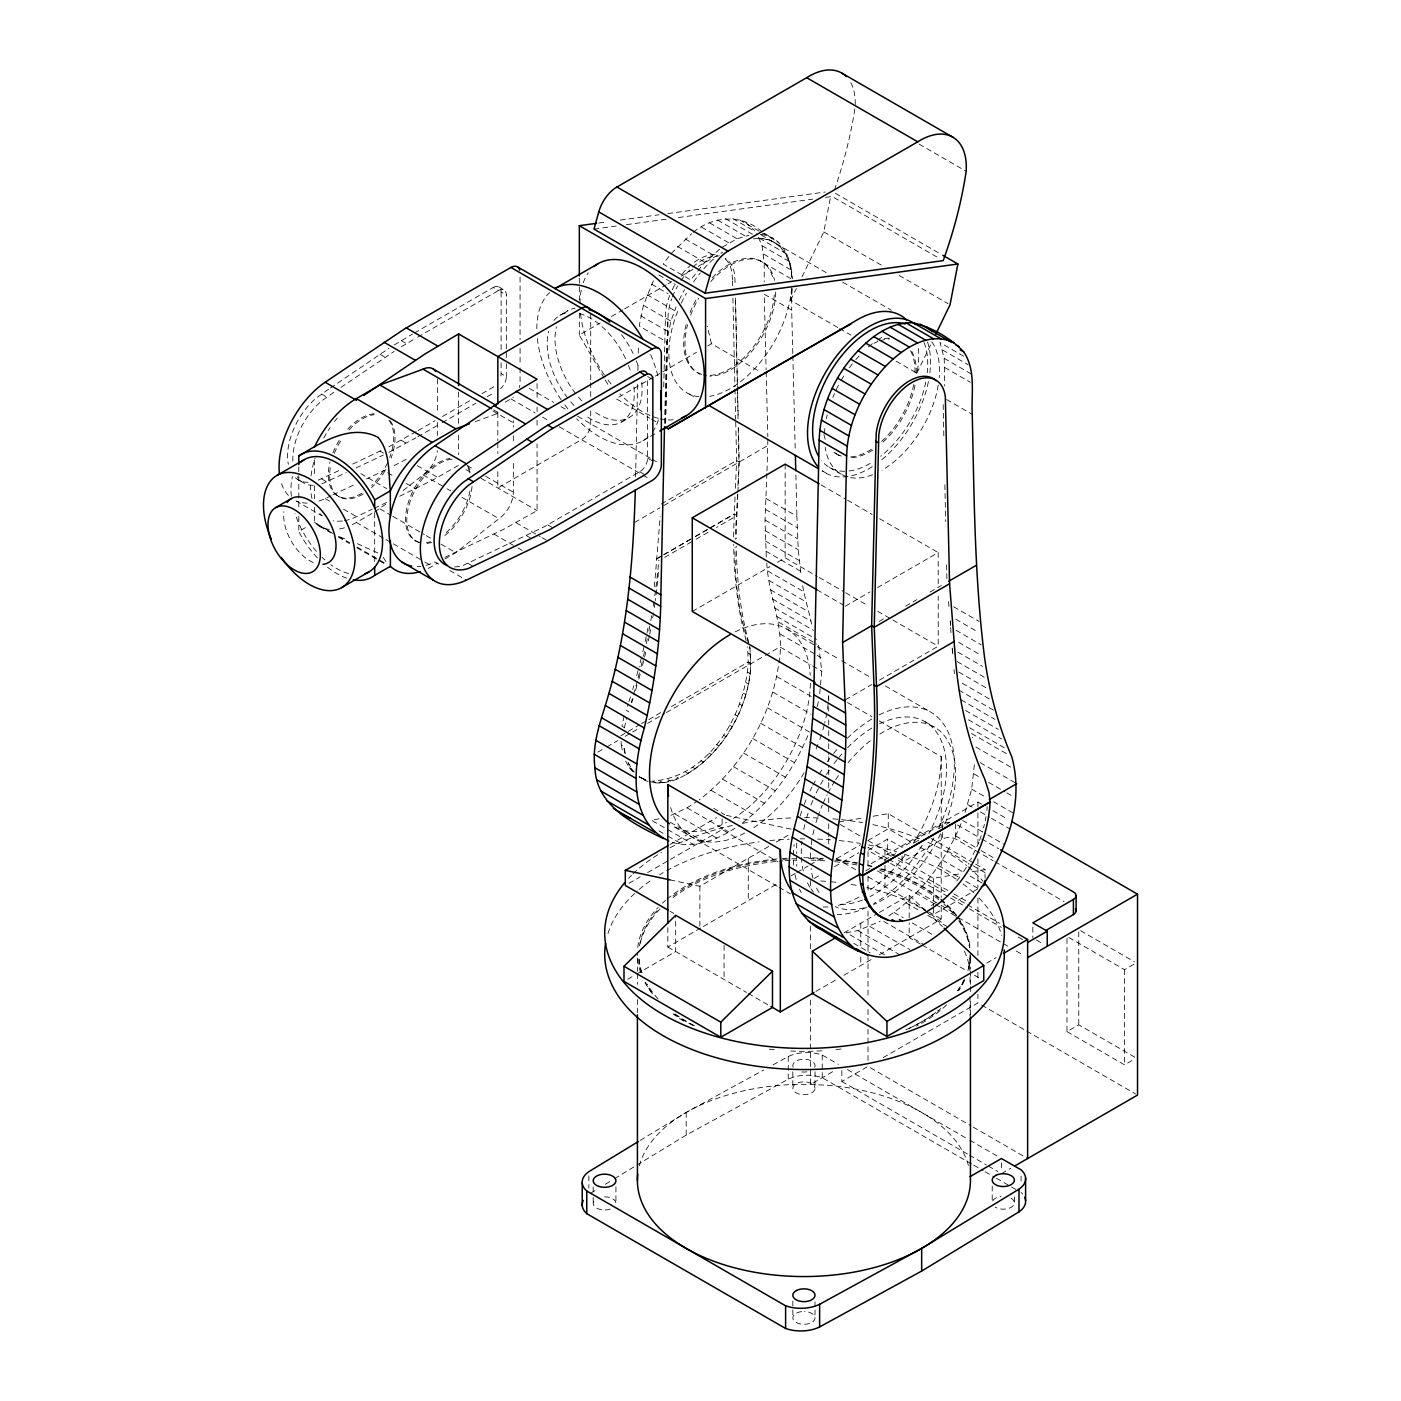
<?xml version="1.0" encoding="UTF-8"?>
<svg xmlns="http://www.w3.org/2000/svg" width="1401" height="1401" viewBox="0 0 1401 1401"><rect width="100%" height="100%" fill="white"/><g stroke="black" fill="none" stroke-linecap="round" stroke-linejoin="round"><path stroke-width="0.75" stroke-dasharray="5 3.75" d="M766.259 557.108L765.034 519.999L766.925 472.943M655.143 782.826A90.224 52.1 -60 0 0 678.714 778.448C721.147 757.468 748.729 710.517 750.848 663.759L748.239 662.025L747.539 646.964M749.885 646.649L750.848 663.759L748.222 662.253C745.367 714.475 709.291 776.977 652.603 781.11L655.213 782.616L662.673 782.564L678.732 778.255L676.105 776.749M766.785 563.062C768.361 596.388 785.19 627.613 779.131 661.43C772.021 715.578 742.512 766.715 699.169 799.936M663.724 386.904L665.545 312.178A47.459 27.407 -60 0 1 669.748 295.436M665.615 423.102L668.154 313.684A47.459 27.407 -60 0 1 671.657 298.833M635.599 476.848L637.648 381.352M637.893 370.512L638.068 361.826M638.261 353.157L638.453 344.471M664.564 423.312L666.648 341.879L670.886 321.144L676.035 307.029M665.475 423.19L667.734 321.179L665.125 319.673M654.249 586.651A483.573 257.872 -56.5 0 0 655.756 570.627L660.169 516.654M733.651 536.933A613.673 327.256 -56.5 0 1 733.844 525.498L735.035 496.83M767.012 470.824L767.888 438.898M735.402 488.284L736.611 460.509L735.718 421.526M737.819 494.203L736.891 515.656A613.673 327.256 -56.5 0 0 736.261 538.649M737.924 492.049L739.22 462.015L738.432 427.375M737.504 494.378L736.541 515.848A483.573 257.889 -56.5 0 0 735.21 539.367M737.889 485.797L738.957 462.172L738.222 427.498M818.622 645.213L821.774 671.149L819.638 694.248M965.079 812.475L971.681 789.096L974.728 761.584M986.917 810.461L987.145 806.503M653.409 280.743L643.409 305.278L639.171 326.013L666.648 341.879M985.306 820.828L985.954 816.678M802.02 276.855L823.806 231.936L830.828 195.439M837.745 327.484L790.637 300.287L791.145 297.958A86.95 50.208 -60 0 0 792.301 288.098M896.167 361.213L916.884 373.174L917.392 370.845A86.95 50.208 -60 0 0 918.303 347.203M624.163 716.051L621.939 726.068L624.548 727.784M624.391 727.855L626.632 717.82M817.151 706.559L818.622 700.728M983.52 827.938L984.413 824.383M979.562 840.442L982.626 831.476M742.723 822.72C773.002 799.621 795.243 767.118 809.34 731.952L767.468 707.785M888.882 915.869C922.874 893.032 947.216 857.92 962.399 820.321L986.059 833.98M978.949 842.229L970.665 859.829M790.637 300.287L796.328 288.571M916.884 373.174L932.05 341.914M679.082 300.024L684.494 289.762M963.608 871.58L968.827 863.296M668.89 256.401L663.198 264.089L690.675 279.937L704.861 262.285L720.709 248.24M956.795 881.019L961.419 874.802M671.254 253.458L691.621 233.687M935.395 902.734L928.968 907.445M374.487 512.013L386.553 503.66M403.155 490.578L423.084 474.904A22.293 12.872 -60 0 0 437.357 450.772M444.923 558.964L455.798 552.695L498.966 518.703A22.293 12.872 -60 0 0 513.344 492.259L513.344 459.703M328.64 389.215L316.644 397.726A52.047 30.051 -60 0 0 288.361 464.291M333.876 392.245L321.88 400.756A52.047 30.051 -60 0 0 292.949 462.505M330.408 388.024L388.918 348.359M340.951 387.429L394.154 351.388M693.232 232.373C713.021 215.579 742.635 213.775 762.319 232.146M722.338 247.171L737.101 238.783L749.045 235.263M685.86 774.858L695.351 768.676A90.014 51.977 -60 0 0 750.691 663.846L749.728 646.789M670.939 815.312L687.033 807.852L697.435 801.057M672.357 842.509C695.894 849.041 720.237 838.726 739.29 825.242M394.276 344.926L412.507 334.086M401.299 346.818L415.869 338.184M640.275 1140.379L686.192 1112.464L763.668 1070.014M590.697 1193.214L598.034 1188.748M605.39 1184.265L612.727 1179.8M614.566 1178.679L686.192 1135.108L788.22 1079.225A28.983 16.742 0 0 1 822.247 1077.719L971.839 1164.091M414.381 333L493.257 287.468L498.493 290.48A11.103 6.41 -60 0 1 506.339 295.016L506.339 361.563M417.743 337.098L498.493 290.48M559.927 315.313L567.773 310.777M604.216 378.112L579.331 335.014L600.083 323.036M611.414 316.503L622.727 309.971M624.618 308.868L666.123 284.911M668.014 283.825L671.779 281.636M681.219 276.19L696.315 267.486M698.206 266.4L722.723 252.233M388.918 446.744L416.255 431.613M418.146 430.527L435.046 420.773M442.558 416.43L470.718 400.178M481.979 393.663L493.257 387.166A11.103 6.41 -60 0 0 495.289 385.678M388.795 452.4L415.869 437.883M417.743 436.797L440.282 423.785M442.156 422.717L475.955 403.19M487.215 396.693L494.728 392.35M505.306 402.105L510.91 398.865A12.959 7.478 -60 0 0 513.291 397.148M317.362 557.826A70.838 40.892 60 0 1 299.359 532.608L298.798 531.452L305.786 527.424M352.334 524.622A74.008 42.73 -60 0 0 356.362 522.485L372.666 513.064M399.723 496.199L432.086 480.403L458.582 465.342M653.496 377.149L616.125 398.725L649.661 418.093M655.353 376.081L696.472 352.334M707.68 345.872L711.428 343.7L759.867 371.668M621.519 421.999L629.364 417.463M642.901 440.755L657.91 432.086M428.198 568.438A74.008 42.73 -60 0 0 432.244 566.284L437.672 563.149M444.853 557.353L503.169 529.543L537.073 510.647L537.073 443.872M454.607 566.915A52.047 30.051 -60 0 0 463.171 565.409L544.359 526.706L639.767 471.752A11.103 6.41 -60 0 0 647.63 458.162L647.63 378.725M661.272 504.01L736.611 460.509L739.22 462.015M634.618 522.415L659.994 507.757M663.899 505.516L768.063 445.378M662.043 555.637L656.474 558.841L659.083 560.575M663.899 554.568L693.53 537.459M695.386 536.39L734.282 513.922L736.891 515.656L716.506 527.424M656.474 559.069L662.025 555.847M663.881 554.778L693.53 537.669M695.369 536.601L734.282 514.132M664.652 557.37L694.283 540.243M696.139 539.175L709.099 531.697M692.269 611.466L769.99 566.599M777.573 562.221L785.155 557.843L817.273 576.389M620.766 735.84L639.521 724.79M641.395 723.704L647.017 720.464M648.891 719.606L662.008 711.813M671.377 706.612L748.239 662.025M845.328 606.178L869.968 591.958M877.551 587.579L938.215 552.554L938.215 587.404M597.789 752.127L605.057 747.924M606.878 746.873L617.788 740.586M625.109 736.348L630.888 733.021M632.604 732.023L638.383 728.695M647.595 723.371L664.617 713.547M666.351 712.549L763.475 656.474M765.296 655.405L779.919 646.964L810.864 664.845M879.163 621.414L886.693 617.053M905.536 606.195L916.832 599.663M930.019 592.045L941.314 585.53M845.328 699.835L871.86 684.511M879.443 680.133L938.215 646.211L938.215 596.125M669.976 844.558L716.524 817.676M629.014 883.313L640.187 876.851M647.647 872.56L722.11 829.567L778.028 861.86M670.046 879.863L699.87 886.22L768.746 846.449M776.189 842.141L789.218 834.628M667.822 927.532L667.822 947.006L701.498 927.567M703.372 926.481L778.203 883.278M791.092 875.835L795.05 873.559M796.924 872.473L808.149 865.993M810.006 864.907L821.249 858.428M627.683 979.246L635.056 974.991M636.912 973.923L675.667 951.542L675.667 915.291M836.572 858.638L860.564 844.785M867.955 840.53L888.252 828.814L912.454 842.789M814.121 878.462L821.564 874.171M834.576 866.659L858.725 852.719M949.142 822.369A9.247 5.341 0 0 0 942.593 823.928L902.034 847.342L887.656 839.041L868.025 850.372L888.672 862.298M981.663 804.192L977.916 802.037L868.025 865.468L868.025 847.342L886.798 858.183M865.643 870.897L871.264 867.657M884.381 860.074L895.624 853.577M914.38 842.754L920.002 839.514M938.74 828.692L949.983 822.194M898.444 860.372L902.034 862.456L942.593 839.041A9.247 5.341 0 0 1 955.675 839.041L993.046 860.617M844.015 932.891L877.534 913.54M879.39 912.471L909.179 895.274L925.045 910.212M977.67 888.97L933.381 914.538L933.381 908.146M815.872 991.435L836.572 979.492M843.945 975.236L872 959.037M879.39 954.764L941.227 919.074L941.227 906.079M986.742 963.1L996.023 957.741M832.614 1071.73L810.408 1084.549L810.408 997.757M841.861 1070.697L841.861 1081.484L868.025 1066.389L971.296 1126.001M883.19 1057.632L977.916 1002.941L977.916 994.202M1068.84 937.514L1124.548 969.667L1134.652 963.853M1066.984 938.6L1066.984 1031.609L1078.77 1024.814L1136.334 1058.053M1066.984 1031.609L1124.548 1064.848L1134.652 1059.016M1001.47 1173.635L1010.804 1168.241M773.107 1064.848L788.22 1056.564A28.983 16.742 0 0 1 822.247 1055.058L838.288 1064.322M406.255 459.3L391.422 467.023M884.644 954.817L846.414 932.751L857.92 930.614L880.231 921.263M352.719 464.046L381.79 450.246M385.87 469.738L366.361 479.002M318.272 480.158L341.038 469.598M321.88 483.835L346.257 472.627M355.994 468.004L383.261 455.062M318.973 501.05A71.504 41.294 -60 0 0 325.155 498.563L331.039 495.779M333 494.833L354.576 484.588M344.366 520.699A71.504 41.294 -60 0 0 356.554 516.689L372.246 509.246M374.207 508.318L387.937 501.786M475.412 421.613L498.966 412.962L493.415 409.757M659.17 818.779L651.5 820.215L666.053 828.621M838.726 822.037L862.403 818.044M873.173 816.24L888.252 813.701L929.213 837.343M898.006 857.867L933.381 878.287L961.366 873.576M972.136 871.772L985.061 869.601L985.061 878.234M598.735 223.022L607.369 221.848M620.31 220.062L659.118 214.756M667.752 213.582L825.171 192.025M594.006 229.099L617.823 225.824M626.492 224.65L667.612 219.011M678.434 217.54L812.668 199.152M825.644 197.383L832.141 196.49L939.441 258.449M760.288 234.475C782.126 235.998 792.616 259.71 791.688 279.149L764.228 263.283L762.074 245.753L756.715 233.494M650.029 781.618L655.213 782.616M726.366 815.364L792.406 829.41M357.308 543.676L378.76 553.377M340.163 536.951L348.201 540.243M645.668 779.762L639.416 777.047L646.719 780.602M1011.102 1198.275L1011.504 1198.468A11.103 6.41 0 0 1 1012.643 1206.243L1010.769 1207.522A11.103 6.41 0 0 1 997.302 1208.187L995.095 1207.102M332.773 533.536L314.507 522.38M919.109 144.11L966.165 171.272M835.416 193.32L940.929 254.229M823.806 231.936L882.21 265.647M899.162 275.437L948.162 303.719M764.14 233.196L773.299 238.485M739.658 219.939L778.711 242.496M732.828 218.609L754.806 231.305M761.303 235.053L827.693 273.493M842.684 282.144L891.421 310.269M725.455 218.679L752.932 234.527M759.447 238.293L786.907 254.159M963.783 356.274L939.966 342.527L944.221 358.358L944.747 386.081M717.68 220.115L745.157 235.981M762.074 245.753L789.551 261.619M942.61 349.987L968.249 364.785M709.624 222.917L737.101 238.783M763.685 254.124L791.162 269.99M944.221 358.358L971.681 374.225M759.395 260.341L760.69 261.094M701.428 227.032L728.905 242.881M944.747 367.517L970.403 382.315M685.177 238.888L712.654 254.737M839.637 328.57L850.932 335.102M792.791 353.507L791.688 310.094L764.228 294.228L766.137 369.794M946.586 399.513L972.224 414.311M677.401 246.418L704.861 262.285M725.438 259.062A47.459 27.407 -60 0 1 732.075 273.755L732.495 280.778L735.105 282.284L734.702 275.261A47.459 27.407 -60 0 0 725.158 258.432M658.855 274.964L675.335 284.473M651.605 284.158L668.084 293.667M647.052 294.683L674.511 310.532M643.409 305.278L670.886 321.144M640.765 315.785L668.242 331.652M698.679 373.244L699.992 374.014A64.148 37.039 -60 0 1 687.576 324.752M829.48 467.461L841.265 474.256M689.204 394.066L696.7 398.392M822.264 470.876L827.886 474.133M498.809 286.907L504.045 289.937M493.257 287.468A11.103 6.41 -60 0 1 501.103 291.986L506.339 295.016M647.63 376.589L652.848 379.601M821.056 484.921L845.626 499.106M847.517 500.192L872.07 514.377M879.635 518.738L938.215 552.554M651.518 419.179L658.978 423.47M765.874 498.388L796.924 516.304L798.237 549.735L801.074 575.303M953.643 606.791L979.211 621.536M765.314 509.281L797.099 527.617M955.762 619.224L978.196 632.166M765.034 519.999L797.537 538.772M956.007 630.257L981.295 644.863M529.368 388.375L553.535 402.332M560.978 406.623L566.547 409.845M577.702 416.272L650.204 458.145M652.06 459.213L657.647 462.435M501.103 362.841L501.103 373.559L506.339 376.589A11.103 6.41 -60 0 1 500.525 388.707M647.63 458.162L652.848 461.174M765.016 530.559L798.237 549.735M958.687 642.376L980.84 655.16M765.261 540.926L799.218 560.54M957.934 652.165L982.469 666.333M639.767 471.752L645.003 474.781M510.91 398.865L535.077 412.822M542.52 417.113L548.089 420.335M559.244 426.78L641.045 473.993M642.901 475.079L648.488 478.301M819.165 577.492L843.735 591.66M845.626 592.763L868.287 605.845M877.744 611.309L890.966 618.944M892.857 620.03L938.215 646.211M401.246 340.583L406.465 343.613M765.787 551.118L800.461 571.135M957.181 661.605L986.374 678.469M816.993 589.821L843.437 605.092M958.757 672.06L988.581 689.274M492.994 411.018L513.344 422.787L513.344 427.13M767.625 570.89L803.754 591.747L812.352 626.615M962.224 683.233L989.316 698.871M379.986 354.313L385.222 357.325M768.956 580.469L805.785 601.73M958.844 690.098L993.852 710.307M770.55 589.821L808.097 611.501M961.156 699.87L994.938 719.378M772.406 598.963L810.654 621.046M965.534 710.465L998.318 729.396M774.543 607.859L813.491 630.345M968.406 719.781L1001.785 739.063M776.925 616.528L816.555 639.416M969.632 727.784L1005.498 748.484M778.536 622.062L816.801 644.162M1006.303 753.563L971.681 733.581L972.469 737.714M786.837 629.067L839.864 659.678M841.756 660.764L870.161 677.156M885.309 685.912L930.754 712.146M780.024 633.952L815.4 654.372M817.256 655.458L820.986 657.594M975.902 747.048L1013.151 768.554M925.185 721.778L934.344 727.066M467.093 465.552L474.484 469.825M485.587 476.235L513.344 492.259M812.685 665.895L821.774 671.149M980.297 762.669L1016.706 783.684M466.06 469.65L471.664 472.89M481.016 478.284L537.073 510.647M321.547 394.031L326.783 397.061M401.246 440.282L406.465 443.311M547.756 524.885L552.992 527.897M974.045 773.965L981.33 778.168M988.616 782.371L1004.99 791.828M1006.811 792.878L1014.096 797.081M847.482 702.549L871.86 716.629M879.355 720.955L941.227 756.68L941.227 825.96M417.34 465.692L437.655 477.426M516.146 522.731L540.156 536.601M542.012 537.669L547.546 540.856M776.749 676.56L811.337 696.525M971.681 789.096L986.234 797.502M993.519 801.705L1013.536 813.263M423.084 474.904L445.29 487.723M447.147 488.791L450.842 490.928M461.945 497.337L498.966 518.703M379.986 451.104L383.471 453.118M526.496 535.707L531.732 538.72M992.941 810.706L1007.949 819.375M747.679 672.182L750.288 673.688M772.844 692.094L811.074 714.16M967.776 804.629L973.24 807.782M980.507 811.985L989.614 817.238M991.435 818.289L1009.631 828.797M387.709 472.75L393.261 475.955M406.185 483.415L415.414 488.756M493.905 534.061L516.076 546.863M517.915 547.931L525.305 552.187M746.05 682.567L748.659 684.091M743.371 693.25L745.98 694.756M987.88 835.031L1004.254 844.488M360.775 473.661L386.676 488.616M957.548 825.014L979.964 837.956M981.838 839.041L998.668 848.743M739.675 704.02L742.285 705.526M760.725 723.336L802.58 747.521M955.64 835.889L979.317 849.549M981.138 850.6L993.869 857.955M994.92 861.703L1064.077 901.614M379.916 508.878L391.019 515.288M392.875 516.356L424.328 534.534M426.184 535.602L431.736 538.807M440.982 544.148L455.798 552.695M735.035 714.72L737.662 716.226M321.547 478.844L326.783 481.874M468.074 563.43L473.31 566.459M338.499 496.339L339.813 497.092M415.677 540.891L416.99 541.644M931.07 838.428L973.888 863.139M975.744 864.224L985.061 869.601M729.536 725.14L732.145 726.646M752.722 738.52L794.577 762.687M947.636 851.055L971.296 864.715M973.117 865.765L987.687 874.171M1080.626 930.719L1134.477 961.804M297.24 479.16L302.476 482.189M325.155 498.563L330.689 501.768M343.613 509.228L356.554 516.689M438.741 564.148L435.046 562.011A71.504 41.294 -60 0 1 422.857 566.022M449.809 570.54L466.428 580.137M919.897 847.08L962.715 871.807M970.157 876.098L985.061 884.696M356.362 522.485L384.119 538.509M385.976 539.578L391.527 542.782M393.383 543.851L422.997 560.943M424.836 562.011L432.244 566.284M723.266 735.105L725.876 736.628M743.581 753.038L785.436 777.205M938.495 865.573L958.529 877.131M965.797 881.334L980.367 889.74M296.014 500.91L321.88 515.831M716.314 744.474L718.941 745.98M840.302 824.541L860.774 836.362M868.217 840.67L896.15 856.782M314.507 507.302L314.507 522.485L331.161 532.1M338.569 536.373L349.672 542.782M357.062 547.055L386.676 564.148M891.246 856.221L887.656 854.137L887.656 839.041M1036.46 940.053L1043.657 944.221M319.831 526.408L330.934 532.818M338.341 537.091L349.444 543.5M356.852 547.773L386.466 564.866M733.476 766.662L775.348 790.829M928.408 879.198L952.067 892.875M953.888 893.926L970.263 903.382M708.836 753.055L711.445 754.561M888.672 859.268L945.01 891.789M952.522 896.132L965.657 903.715M967.548 904.801L999.456 923.224M890.563 863.384L948.757 896.99M950.649 898.059L967.548 907.83M969.422 908.899L1001.347 927.339M1018.247 937.094L1025.742 941.437M700.938 760.725L703.547 762.232M722.583 779.166L764.438 803.333M917.497 891.701L939.353 904.31M941.174 905.361L955.727 913.767M877.411 870.897L933.749 903.417M935.623 904.503L956.27 916.429M958.161 917.515L1001.347 942.435M1003.221 943.521L1008.843 946.778M1016.355 951.121L1023.868 955.447M692.742 767.328L695.369 768.834M836.222 858.445L858.918 871.545M868.095 876.851L941.227 919.074M685.597 771.986L688.224 773.492M711.078 790.322L752.932 814.489M905.992 902.857L920.562 911.263M927.847 915.466L947.864 927.024M621.098 741.409L621.308 745.104L623.935 746.628L625.564 755.121M667.944 779.586L670.571 781.093M713.722 808.342L724.65 814.646M894.083 912.471L903.19 917.725M912.279 922.979L934.134 935.588M660.064 781.058L662.673 782.564M625.617 761.163L629.294 767.66L634.233 771.828M687.033 807.852L728.905 832.019M883.786 921.438L923.819 944.554M920.369 944.029L909.179 937.567L909.179 922.769M922.226 945.097L966.97 970.928M974.431 975.236L980.017 978.476M674.914 813.928L716.769 838.096M869.828 926.464L909.879 949.58M670.273 822.282L704.861 842.246M857.92 930.614L899.775 954.782M777.205 886.255L673.058 826.135A113.779 65.689 -60 0 0 726.454 822.44M779.096 887.358L790.462 893.908M981.663 1005.112L1024.849 1030.033M1026.74 1031.118L1135.633 1094.006M667.874 829.672L693.355 844.383M658.803 830.811L666.07 835.014M667.892 836.064L682.462 844.47M853.717 943.346L870.109 952.803M670.046 911.28L673.776 913.434M667.822 947.006L746.575 992.486M748.274 993.467L769.079 1005.48M973.17 1127.087L1027.633 1158.522M847.43 1069.593L968.056 1139.241M969.912 1140.309L997.757 1156.385M841.861 1081.484L967.671 1154.126M969.545 1155.212L986.444 1164.967M988.318 1166.052L997.705 1171.464M973.748 1165.177L983.204 1170.641M985.096 1171.744L994.57 1177.208M996.461 1178.311L1009.718 1185.964M1011.61 1187.05L1019.192 1191.428M748.292 653.094L750.901 654.81M626.159 710.097L628.769 711.831M745.822 222.636L754.666 230.57M639.294 776.522L642.026 778.553M926.639 911.718L942.505 926.656M629.294 767.66L632.762 771.653M383.138 557.283L386.518 562.379M605.302 379.986L609.628 387.482M628.226 762.669L631.921 769.167M711.428 343.7L707.33 326.205M621.308 745.104L622.937 753.598M802.685 585.618L803.754 591.747M952.277 648.908L953.275 657.384M948.565 601.554L949.107 607.981M950.176 620.836L950.876 629.399M950.946 632.622L950.368 621.554M792.843 355.679L795.278 451.192M795.873 475.062L796.924 516.304M766.189 371.966L767.836 436.744M737.591 390.564L735.455 297.45L737.329 386.326M737.644 392.735L738.239 418.706M732.495 280.778L732.635 287.275M732.898 298.098L734.93 386.886M734.982 389.058L735.665 419.372M943.171 404.556L943.906 439.231M944.887 484.746L945.675 521.575M946.603 564.936L946.971 582.273M737.381 388.48L738.029 418.829M1124.548 969.667L1124.548 1064.848M1078.77 931.805L1078.77 1024.814M1032.852 927.199L1032.852 937.987M1021.084 1176.034L1021.084 1182.216M1014.377 1196.909L1014.377 1203.091M1001.47 1162.848L1001.47 1171.481M992.206 1186.017L992.206 1200.429M977.916 802.037L977.916 810.759M977.916 812.948L977.916 843.525M977.916 858.813L977.916 887.201M977.916 898.111L977.916 957.076M977.916 972.364L977.916 981.103M970.438 958.196L970.438 969.089M970.438 971.278L970.438 984.343M970.438 986.532L970.438 993.064M970.438 1001.768L970.438 1014.849M970 977.092L970 983.607M970 996.619L970 1016.145M955.675 823.928L955.675 839.041M942.593 823.928L942.593 830.408M942.593 832.562L942.593 839.041M941.227 834.628L941.227 897.411M933.381 878.287L933.381 906.009M909.179 895.274L909.179 920.65M902.034 855.976L902.034 862.456M888.252 813.701L888.252 828.814M884.977 850.337L884.977 863.139M884.977 865.258L884.977 886.588M868.025 876.396L868.025 891.684M868.025 911.333L868.025 998.685M868.025 1009.613L868.025 1020.523M868.025 1029.262L868.025 1062.011M860.774 923.224L860.774 946.481M860.774 957.058L860.774 965.517M828.727 696.052L828.727 704.721M828.727 706.875L828.727 711.218M828.727 719.869L828.727 728.538M828.727 730.692L828.727 741.532M828.727 743.686L828.727 754.509M828.727 756.68L828.727 767.503M828.727 769.674L828.727 780.497M828.727 782.669L828.727 789.166M828.727 797.817L828.727 815.137M828.727 823.806L828.727 836.8M828.727 838.954L828.727 849.777M822.247 1055.058L822.247 1077.719M815.032 1071.8L815.032 1088.279A11.103 6.41 0 0 1 798.377 1093.831A11.103 6.41 0 0 1 798.377 1082.728A11.103 6.41 0 0 1 815.032 1088.279M815.014 1301.757L815.014 1307.939M815.014 1309.988L815.014 1318.236M810.408 880.616L810.408 887.131M810.408 926.166L810.408 950.036M796.679 843.017L796.679 853.577M796.679 855.696L796.679 866.273M792.826 1071.8L792.826 1088.279M792.843 1301.074L792.843 1317.553M791.688 289.464L791.688 310.094M788.22 1056.564L788.22 1079.225M785.155 464.186L785.155 557.843M764.228 263.283L764.228 281.846M748.274 858.27L748.274 900.563M724.072 945.36L724.072 979.492M722.11 818.779L722.11 829.567M699.87 886.22L699.87 928.513M686.192 1112.464L686.192 1135.108M637.42 958.196L637.42 971.278M637.42 973.45L637.42 984.343M637.42 999.596L637.42 1012.66M615.932 1186.91L615.932 1203.389M593.183 1186.91L593.183 1195.158M593.183 1197.207L593.183 1203.389M590.714 313.526L590.714 380.547M590.714 382.718L590.714 397.849M590.714 410.826L590.714 423.785A12.959 7.478 -60 0 1 581.555 439.651L497.828 487.986L497.828 468.599M588.858 1175.789L588.858 1188.153M579.331 278.169L579.331 300.024M579.331 313.159L579.331 335.014M537.073 383.541L537.073 398.62M537.073 407.236L537.073 411.544M537.073 420.16L537.073 428.776M520.069 277.065L520.069 339.76M520.069 348.411L520.069 365.714M520.069 367.868L520.069 383.016A12.959 7.478 -60 0 1 519.368 387.464M513.344 435.816L513.344 444.502M506.339 363.7L506.339 376.589M501.103 291.986L501.103 349.952M497.828 412.594L497.828 440.597M497.828 442.751L497.828 453.521M458.582 392.087L458.582 426.552M458.582 435.168L458.582 454.554M437.48 378.971L437.48 413.715M437.48 422.401L437.48 435.431M374.68 512.836L374.68 564.568M314.507 459.878L314.507 477.163M314.507 485.744L314.507 498.738M298.798 466.796L298.798 507.74M298.798 516.356L298.798 531.452M313.264 562.537A37.004 21.365 60 0 1 283.913 511.698M467.409 465.447A46.251 26.707 -60 0 1 470.876 472.452M472.032 486.462A46.251 26.707 -60 0 1 444.607 535.62M431.858 542.397A46.251 26.707 -60 0 1 423.89 543.465M420.282 542.923A46.251 26.707 -60 0 1 411.859 497.057A46.251 26.707 -60 0 1 455.132 459.073M388.918 420.125A46.251 26.707 -60 0 1 389.758 457.391M387.464 462.89A46.251 26.707 -60 0 1 371.65 485.534M361.861 493.222A46.251 26.707 -60 0 1 330.006 461.857M333 452.663A46.251 26.707 -60 0 1 340.461 438.46M347.746 429.109A46.251 26.707 -60 0 1 376.641 413.75M390.231 420.895A46.251 26.707 -60 0 1 391.072 458.162M385.03 470.771A46.251 26.707 -60 0 1 371.598 487.566M363.174 493.975A46.251 26.707 -60 0 1 330.531 466.235M334.314 453.416A46.251 26.707 -60 0 1 341.756 439.214M349.042 429.862A46.251 26.707 -60 0 1 374.067 414.678M468.092 467.916A46.251 26.707 -60 0 1 470.508 475.972M470 490.998A46.251 26.707 -60 0 1 443.311 534.867M430.562 541.644A46.251 26.707 -60 0 1 426.464 542.537M418.969 542.152A46.251 26.707 -60 0 1 409.477 499.071A46.251 26.707 -60 0 1 449.949 458.495M633.9 387.026A61.591 35.568 60 0 1 585.023 415.239M574.042 405.502A61.591 35.568 60 0 1 568.946 399.635M567.72 398.094A61.591 35.568 60 0 1 548.649 331.354M553.99 320.426A61.591 35.568 60 0 1 567.317 312.738M579.436 313.579A61.591 35.568 60 0 1 626.93 361.616M628.436 365.293A61.591 35.568 60 0 1 630.958 372.648M641.746 382.491A61.591 35.568 60 0 1 592.886 410.703M581.905 400.966A61.591 35.568 60 0 1 576.792 395.1M575.566 393.558A61.591 35.568 60 0 1 556.495 326.818M564.008 313.561A61.591 35.568 60 0 1 575.163 308.202M621.554 334.699A61.591 35.568 60 0 1 633.112 353.455M636.282 360.757A61.591 35.568 60 0 1 638.803 368.113M420.913 566.302A71.504 41.294 -60 0 1 417.095 566.547M313.316 485.341A52.047 30.051 -60 0 1 297.222 476.69M501.103 373.559A11.103 6.41 -60 0 1 500.84 376.063M308.08 482.312A52.047 30.051 -60 0 1 294.385 476.743M342.422 520.979A71.504 41.294 -60 0 1 333.193 520.769M322.353 515.883A71.504 41.294 -60 0 1 319.796 513.554M311.985 498.528A71.504 41.294 -60 0 1 310.462 485.149M311.057 475.815A71.504 41.294 -60 0 1 315.102 458.004M323.719 438.075A71.504 41.294 -60 0 1 330.146 427.533M334.506 421.543A71.504 41.294 -60 0 1 337.221 418.181M307.222 503.099A71.504 41.294 -60 0 1 296.819 501.19M288.396 495.429A71.504 41.294 -60 0 1 280.603 480.403M346.94 578.193A70.838 40.892 60 0 1 327.396 567.107M344.348 527.809A74.008 42.73 -60 0 1 336.643 529.403M329.428 529.403A74.008 42.73 -60 0 1 314.507 522.485M513.239 420.598A22.293 12.872 -60 0 1 513.344 422.787M348.586 573.587A64.761 37.389 60 0 1 330.759 564.656M324.892 559.91A64.761 37.389 60 0 1 322.02 557.248M316.486 551.399A64.761 37.389 60 0 1 295.033 513.414M291.355 496.374A64.761 37.389 60 0 1 292.511 476.463M648.26 436.797A87.878 50.734 60 0 1 576.687 418.776M567.878 408.847A87.878 50.734 60 0 1 564.428 404.381M561.136 399.74A87.878 50.734 60 0 1 537.354 338.447M536.811 328.78A87.878 50.734 60 0 1 549.665 292.511M650.624 354.611A87.878 50.734 60 0 1 658.54 378.673M658.417 419.81A87.878 50.734 60 0 1 652.778 431.596M673.198 419.81A87.878 50.734 60 0 1 660.169 418.811M658.207 418.321A87.878 50.734 60 0 1 619.855 393.856M611.064 383.927A87.878 50.734 60 0 1 605.372 376.379M604.304 374.82A87.878 50.734 60 0 1 580.522 313.526M579.979 303.859A87.878 50.734 60 0 1 581.608 288.501M583.289 282.687A87.878 50.734 60 0 1 588.315 272.775M854.838 108.963A330.794 190.991 -60 0 1 834.803 188.96M850.81 82.694A65.304 37.704 -60 0 1 855.1 107.159M927.497 341.897A86.95 50.208 -60 0 1 929.739 373.647M928.408 381.685A86.95 50.208 -60 0 1 880.231 460.947M872.245 466.656A86.95 50.208 -60 0 1 822.264 470.718M758.256 238.17A86.95 50.208 -60 0 1 791.74 278.379M791.635 287.73A86.95 50.208 -60 0 1 709.834 396.325M698.906 396.711A86.95 50.208 -60 0 1 678.925 308.308M681.236 303.176A86.95 50.208 -60 0 1 686.49 293.124M693.548 281.916A86.95 50.208 -60 0 1 700.29 272.95M703.862 268.764A86.95 50.208 -60 0 1 714.422 258.169M910.545 350.74A65.076 37.582 -60 0 1 914.888 375.293M913.697 384.557A65.076 37.582 -60 0 1 880.353 442.576M871.422 449.283A65.076 37.582 -60 0 1 849.934 456.989M841.318 456.043A65.076 37.582 -60 0 1 838.218 454.887M836.765 454.134A65.076 37.582 -60 0 1 834.015 452.33M825.242 439.301A65.076 37.582 -60 0 1 823.77 433.434M884.381 338.657A65.076 37.582 -60 0 1 889.898 338.201M911.858 351.511A65.076 37.582 -60 0 1 916.289 374.26M915.011 385.31A65.076 37.582 -60 0 1 880.196 444.572M872.735 450.036A65.076 37.582 -60 0 1 849.426 457.777M839.532 455.64A65.076 37.582 -60 0 1 835.329 453.083M873.926 343.315A65.076 37.582 -60 0 1 877.919 341.564M879.881 340.863A65.076 37.582 -60 0 1 889.407 338.989M710.815 281.548A64.148 37.039 -60 0 1 774.543 280.235M775.699 292.038A64.148 37.039 -60 0 1 709.747 376.116M690.623 315.19A64.148 37.039 -60 0 1 698.679 298.308M712.216 277.853A64.148 37.039 -60 0 1 773.247 279.482M774.263 294.788A64.148 37.039 -60 0 1 703.355 374.803M701.743 374.4A64.148 37.039 -60 0 1 686.28 323.999M690.045 312.528A64.148 37.039 -60 0 1 697.383 297.555M753.405 238.87A86.95 50.208 -60 0 1 792.406 278.746M954.466 673.688A483.573 298.991 -63.8 0 1 953.993 669.573M952.505 652.866A483.573 298.991 -63.8 0 1 952.085 646.509M748.397 642.761A483.573 257.889 -56.5 0 1 735.052 547.02M658.4 564.743A613.673 327.256 -56.5 0 1 655.721 588.928M655.458 590.959A613.673 327.256 -56.5 0 1 654.6 597.106M654.004 601.204A613.673 327.256 -56.5 0 1 652.708 609.47M651.658 615.687A613.673 327.256 -56.5 0 1 650.554 621.939M649.784 626.124A613.673 327.256 -56.5 0 1 648.558 632.429M647.28 638.751A613.673 327.256 -56.5 0 1 645.493 647.227M644.548 651.465A613.673 327.256 -56.5 0 1 642.569 660.011M642.131 661.832A613.673 327.256 -56.5 0 1 640.8 667.349M639.416 672.865A613.673 327.256 -56.5 0 1 633.41 695.106M632.341 698.819A613.673 327.256 -56.5 0 1 631.256 702.549M672.357 296.942A47.459 27.407 -60 0 1 677.699 285.839M680.991 280.585A47.459 27.407 -60 0 1 691.341 268.397M692.742 267.118A47.459 27.407 -60 0 1 718.205 256.295M648.19 781.478A90.224 52.1 -60 0 1 639.066 776.872M633.988 772.161A90.224 52.1 -60 0 1 628.086 762.827M624.899 753.213A90.224 52.1 -60 0 1 623.778 746.733M672.182 289.814A47.459 27.407 -60 0 1 675.072 284.315M682.024 274.158A47.459 27.407 -60 0 1 690.133 265.612M694.423 262.127A47.459 27.407 -60 0 1 719.238 255.49M647.962 627.963A483.573 257.872 -56.5 0 1 644.898 642.779M644.005 646.754A483.573 257.872 -56.5 0 1 642.288 654.092M641.395 657.769A483.573 257.872 -56.5 0 1 639.049 667.016M638.05 670.729A483.573 257.872 -56.5 0 1 636.001 678.172M633.847 685.649A483.573 257.872 -56.5 0 1 632.744 689.397M630.432 696.91A483.573 257.872 -56.5 0 1 627.403 706.332M748.747 642.446A613.673 327.256 -56.5 0 1 736.296 546.18M746.138 640.712A613.673 327.256 -56.5 0 1 733.686 544.446M658.365 572.361A483.573 257.872 -56.5 0 1 655.353 600.591M655.073 602.64A483.573 257.872 -56.5 0 1 654.162 608.822M653.514 612.955A483.573 257.872 -56.5 0 1 652.113 621.291M650.572 629.679A483.573 257.872 -56.5 0 1 649.731 633.9M649.311 636.019A483.573 257.872 -56.5 0 1 647.507 644.513M645.773 652.148A483.573 257.872 -56.5 0 1 642.131 666.894M640.169 674.319A483.573 257.872 -56.5 0 1 638.611 679.905M637 685.509A483.573 257.872 -56.5 0 1 634.198 694.878M633.042 698.644A483.573 257.872 -56.5 0 1 631.851 702.409M931.805 341.756A81.398 47.004 -60 0 1 939.213 377.657M938.267 385.082A81.398 47.004 -60 0 1 881.965 470.228M872.578 474.764A81.398 47.004 -60 0 1 848.936 477.268M846.922 476.725A81.398 47.004 -60 0 1 825.171 447.374M824.471 433.469A81.398 47.004 -60 0 1 824.891 428.041M826.362 418.654A81.398 47.004 -60 0 1 827.22 414.836M832.877 397.376A81.398 47.004 -60 0 1 834.523 393.506M836.292 389.671A81.398 47.004 -60 0 1 839.181 383.979M841.265 380.266A81.398 47.004 -60 0 1 845.731 373.016M849.356 367.815A81.398 47.004 -60 0 1 853.174 362.824M855.818 359.637A81.398 47.004 -60 0 1 859.934 355.083M868.515 346.888A81.398 47.004 -60 0 1 874.452 342.212M877.446 340.11A81.398 47.004 -60 0 1 881.965 337.291M924.065 342.457A81.398 47.004 -60 0 1 927.252 372.701M925.781 382.07A81.398 47.004 -60 0 1 880.669 456.271M870.179 463.433A81.398 47.004 -60 0 1 848.165 471.086M844.733 471.279A81.398 47.004 -60 0 1 821.634 460.701M992.714 1200.85A11.103 6.41 0 0 1 993.957 1199.326L995.813 1198.048A11.103 6.41 0 0 1 1000.927 1196.524M801.617 1311.616A11.103 6.41 0 0 0 796.504 1313.122L794.612 1314.401A11.103 6.41 0 0 0 795.68 1322.176L797.87 1323.262A11.103 6.41 0 0 0 811.354 1322.649L813.228 1321.388A11.103 6.41 0 0 0 812.177 1313.613L809.971 1312.527A11.103 6.41 0 0 0 804.507 1311.494M639.346 1165.807A166.509 96.126 0 0 1 803.929 1084.304L825.662 1085.127A166.509 96.126 0 0 1 968.494 1165.807M793.194 1067.282A11.103 6.41 0 0 1 803.929 1059.226A11.103 6.41 0 0 1 814.646 1067.282M806.801 1071.818A11.103 6.41 0 0 1 801.057 1071.818M1021.084 1192.514A28.125 16.234 0 0 1 1022.59 1194.02M604.549 1196.822A11.366 6.567 0 0 1 615.547 1205.088M610.241 1209.081A11.366 6.567 0 0 1 596.511 1208.03A11.366 6.567 0 0 1 594.707 1200.114M970.28 958.039A166.509 96.126 0 0 1 967.898 970.525M963.923 980.455A166.509 96.126 0 0 1 957.759 990.63M940.842 1008.545A166.509 96.126 0 0 1 937.654 1011.102A165.668 95.636 0 0 0 940.736 1008.615M909.074 1028.369A166.509 96.126 0 0 0 936.026 1012.363A165.668 95.636 0 0 1 905.379 1030.068M693.232 1025.655A166.509 96.126 0 0 1 673.496 1013.606M652.586 993.922A166.509 96.126 0 0 1 643.917 980.455M640.607 972.592A166.509 96.126 0 0 1 637.42 953.836M637.77 947.549A166.509 96.126 0 0 1 658.19 907.34M662.515 903.085A166.509 96.126 0 0 1 665.475 900.44M667.016 899.127A166.509 96.126 0 0 1 777.888 858.901M782.196 858.533A166.509 96.126 0 0 1 786.521 858.235M803.929 857.71A166.509 96.126 0 0 1 823.49 858.375M836.415 859.549A166.509 96.126 0 0 1 857.447 862.806M867.639 865.03A166.509 96.126 0 0 1 871.65 866.028M881.457 868.76A166.509 96.126 0 0 1 939.265 897.848M940.842 899.127A166.509 96.126 0 0 1 956.533 915.396M957.759 917.06A166.509 96.126 0 0 1 970.07 947.549M820.723 881.001A165.388 95.496 0 0 1 828.954 881.597M831.003 881.772A165.388 95.496 0 0 1 839.129 882.648M851.178 884.399A165.388 95.496 0 0 1 859.058 885.852M866.816 887.551A165.388 95.496 0 0 1 928.74 912.874M930.439 914.012A165.388 95.496 0 0 1 943.889 924.45M964.378 951.139A165.388 95.496 0 0 1 969.86 970.77M970.175 954.186A165.668 95.636 0 0 1 967.671 970.788M964.536 978.949A165.668 95.636 0 0 1 957.566 990.787M694.388 1025.637A165.668 95.636 0 0 1 673.093 1012.415M658.067 998.878A165.668 95.636 0 0 1 647.157 984.08M642.043 972.854A165.668 95.636 0 0 1 638.909 956.27M639.486 945.85A165.668 95.636 0 0 1 658.067 909.494M673.093 895.957A165.668 95.636 0 0 1 778.606 859.724M782.896 859.356A165.668 95.636 0 0 1 795.856 858.673M808.85 858.585A165.668 95.636 0 0 1 823.998 859.216M834.716 860.144A165.668 95.636 0 0 1 857.78 863.629M867.919 865.818A165.668 95.636 0 0 1 871.895 866.816M879.74 868.97A165.668 95.636 0 0 1 939.178 898.479M940.736 899.757A165.668 95.636 0 0 1 956.358 915.939M959.843 920.912A165.668 95.636 0 0 1 969.825 947.934M941.227 756.68A113.779 65.689 -60 0 1 913.259 843.244M904.853 855.416A113.779 65.689 -60 0 1 867.797 891.631M859.023 897.025A113.779 65.689 -60 0 1 835.907 905.834M828.061 906.885A113.779 65.689 -60 0 1 820.548 906.815M828.656 695.824A113.779 65.689 -60 0 1 828.411 699.992M828.044 704.248A113.779 65.689 -60 0 1 824.699 723.091M824.208 725.018A113.779 65.689 -60 0 1 822.597 730.814M821.406 734.684A113.779 65.689 -60 0 1 818.692 742.46M817.939 744.404A113.779 65.689 -60 0 1 814.752 752.127M804.086 772.862A113.779 65.689 -60 0 1 751.777 828.954M744.772 833.017A113.779 65.689 -60 0 1 670.554 807.081M879.127 714.948A113.779 65.689 -60 0 1 946.831 729.431A113.779 65.689 -60 0 1 938.582 828.481M933.854 837.956A113.779 65.689 -60 0 1 873.856 903.575M866.851 907.27A113.779 65.689 -60 0 1 837.325 914.538M801.232 892.595A113.779 65.689 -60 0 1 799.533 889.145M796.153 879.6A113.779 65.689 -60 0 1 794.752 873.278M793.702 865.047A113.779 65.689 -60 0 1 793.404 857.132M793.421 855.1A113.779 65.689 -60 0 1 794.087 844.61M800.111 816.1A113.779 65.689 -60 0 1 802.72 808.342M804.174 804.454A113.779 65.689 -60 0 1 807.379 796.731M810.023 790.97A113.779 65.689 -60 0 1 811.897 787.187M812.878 785.296A113.779 65.689 -60 0 1 816.976 777.835M819.13 774.175A113.779 65.689 -60 0 1 823.7 767.012M827.29 761.794A113.779 65.689 -60 0 1 829.795 758.396M833.63 753.458A113.779 65.689 -60 0 1 838.954 747.136M847.29 738.327A113.779 65.689 -60 0 1 872.105 718.818M735.21 631.851A113.779 65.689 -60 0 1 810.233 675.177M810.391 683.18A113.779 65.689 -60 0 1 733.459 818.394M879.846 734.054A102.658 59.262 -60 0 1 945.763 737.609A102.658 59.262 -60 0 1 944.484 825.066M940.596 833.753A102.658 59.262 -60 0 1 873.541 904.538M864.224 907.778A102.658 59.262 -60 0 1 835.154 906.622M819.007 892.437A102.658 59.262 -60 0 1 815.96 886.763M812.895 878.147A102.658 59.262 -60 0 1 811.056 868.462M810.426 857.885A102.658 59.262 -60 0 1 811.056 846.572M811.267 844.645A102.658 59.262 -60 0 1 812.142 838.744M812.895 834.751A102.658 59.262 -60 0 1 814.279 828.709M815.96 822.615A102.658 59.262 -60 0 1 817.221 818.534M817.921 816.485A102.658 59.262 -60 0 1 822.282 805.12M823.035 803.368A102.658 59.262 -60 0 1 827.115 794.77M827.991 793.054A102.658 59.262 -60 0 1 834.646 781.39M835.661 779.779A102.658 59.262 -60 0 1 838.831 774.981M848.095 762.634A102.658 59.262 -60 0 1 871.982 739.5M879.548 723.827A102.658 59.262 -60 0 1 940.982 740.008A102.658 59.262 -60 0 1 928.881 833.595M922.226 845.258A102.658 59.262 -60 0 1 870.056 896.57M862.508 900.02A102.658 59.262 -60 0 1 837.57 904.223M813.508 892.087A102.658 59.262 -60 0 1 810.986 888.882M809.848 887.148A102.658 59.262 -60 0 1 806.801 881.474M803.281 871.002A102.658 59.262 -60 0 1 801.897 841.283M803.736 829.462A102.658 59.262 -60 0 1 806.205 819.357M806.801 817.326A102.658 59.262 -60 0 1 808.062 813.245M810.986 805.067A102.658 59.262 -60 0 1 814.664 796.346M816.275 792.896A102.658 59.262 -60 0 1 819.725 786.084M820.653 784.385A102.658 59.262 -60 0 1 825.487 776.101M826.502 774.49A102.658 59.262 -60 0 1 829.672 769.692M834.103 763.51A102.658 59.262 -60 0 1 837.57 759.044M838.936 757.363A102.658 59.262 -60 0 1 841.756 754.036M847.552 747.749A102.658 59.262 -60 0 1 872.28 727.802M970.175 955.692A165.668 95.636 0 0 1 968.774 968.179M964.536 980.455A165.668 95.636 0 0 1 958.722 990.647M946.621 1004.867A165.668 95.636 0 0 1 916.447 1026.215M841.09 1048.981A165.668 95.636 0 0 1 832.579 1049.962M821.844 1050.82A165.668 95.636 0 0 1 787.204 1050.82M774.333 1049.734A165.668 95.636 0 0 1 767.958 1048.981M683.618 1021.084A165.668 95.636 0 0 1 673.093 1013.921M651.465 992.293A165.668 95.636 0 0 1 645.336 982.171M641.378 972.312A165.668 95.636 0 0 1 638.856 955.692M640.275 943.223A165.668 95.636 0 0 1 661.062 907.883M673.093 897.481A165.668 95.636 0 0 1 782.896 860.879M785.05 860.722A165.668 95.636 0 0 1 795.856 860.179M811.021 860.126A165.668 95.636 0 0 1 826.152 860.879M834.716 861.65A165.668 95.636 0 0 1 857.78 865.135M879.74 870.476A165.668 95.636 0 0 1 942.26 902.559M943.749 903.873A165.668 95.636 0 0 1 957.566 919.091M958.722 920.755A165.668 95.636 0 0 1 969.545 947.356M607.946 933.539A199.818 115.355 0 0 1 637.578 890.791M639.206 889.407A199.818 115.355 0 0 1 652.586 879.268M659.591 874.784A199.818 115.355 0 0 1 663.233 872.613M666.631 870.704A199.818 115.355 0 0 1 759.149 841.843M769.832 840.582A199.818 115.355 0 0 1 789.271 839.164M800.164 838.849A199.818 115.355 0 0 1 804.524 838.831M817.589 839.076A199.818 115.355 0 0 1 830.6 839.812M839.217 840.582A199.818 115.355 0 0 1 860.424 843.437M868.743 844.943A199.818 115.355 0 0 1 896.798 851.861M904.433 854.277A199.818 115.355 0 0 1 958.144 880.423M963.047 883.961A199.818 115.355 0 0 1 974.588 893.628M979.001 897.971A199.818 115.355 0 0 1 1001.662 935.395M628.646 878.287A199.818 115.355 0 0 1 631.483 875.362M632.954 873.909A199.818 115.355 0 0 1 661.395 852.544M670.116 847.675A199.818 115.355 0 0 1 734.142 825.084M742.372 823.403A199.818 115.355 0 0 1 793.631 817.851M804.524 817.676A199.818 115.355 0 0 1 819.76 818.026M832.754 818.832A199.818 115.355 0 0 1 862.526 822.65M872.876 824.646A199.818 115.355 0 0 1 920.422 839.076M928.04 842.369A199.818 115.355 0 0 1 966.515 865.503M968.196 866.869A199.818 115.355 0 0 1 983.082 881.264"/><path stroke-width="1.5" d="M668.697 840.915C627.14 820.933 633.129 765.069 644.32 728.012C654.495 684.389 660.677 639.697 660.869 594.847L664.477 427.655M813.771 694.738L819.165 440.019C820.548 399.758 842.124 361.09 873.769 336.608C885.257 328.429 898.917 321.897 913.364 322.843C932.103 327.361 950.526 338.009 963.818 351.966C976.059 370.337 971.226 393.699 972.224 414.311C974.203 495.394 974.36 576.722 984.535 657.297C989.246 691.429 998.055 725.07 1011.767 756.715C1027.476 814.069 996.776 873.751 959.37 915.869C942.768 933.031 923.014 948.092 899.775 954.782C868.515 965.307 841.703 940.631 816.275 926.902C780.55 902.664 786.872 852.491 797.379 816.38C806.696 776.487 812.633 735.718 813.771 694.738L845.539 713.074C846.975 755.192 843.49 797.379 836.327 838.866C829.042 875.975 822.369 926.429 858.148 951.069M635.318 489.86C633.322 558.228 627.981 627.333 608.892 693.372C602.237 717.645 591.467 742.022 594.952 767.766C596.231 805.925 633.602 823.928 663.216 838.516M845.539 713.074L842.614 642.516L846.642 455.885C847.465 422.542 863.121 390.791 885.397 366.502C902.209 348.989 929.073 330.478 953.836 342.72M936.061 380.669A47.459 27.407 -60 0 0 900.738 387.201A47.459 27.407 -60 0 0 876.168 433.785L871.632 625.757L873.961 685.019A613.673 379.426 -63.8 0 1 862.123 846.817C852.438 879.215 866.343 932.085 909.932 919.511C957.268 902.262 987.67 851.125 990.087 802.072L862.631 875.66L860.021 874.136L830.933 890.931L789.078 866.764M862.631 875.432L990.087 801.845L988.913 792.213L984.71 778.956A483.573 298.991 -63.8 0 1 955.114 654.162L949.58 583.779L945.325 396.868A47.459 27.407 -60 0 0 912.051 382.385A47.459 27.407 -60 0 0 878.777 435.291L874.242 627.263L877.026 699.187A613.673 379.426 -63.8 0 1 864.732 848.095L862.631 875.432L860.021 874.136M942.82 255.315L957.881 264.018L950.036 304.805L935.833 334.103M598.787 211.901L594.006 229.099L705.071 293.212L943.206 260.621A330.794 190.991 -60 0 0 966.165 171.272A65.304 37.704 -60 0 0 917.76 141.816L806.696 77.703L616.93 187.016A27.425 15.831 -60 0 0 598.787 211.901L709.852 276.032L705.071 293.212M389.793 566.722L390.389 566.284A74.008 42.73 -60 0 0 420.212 571.608M623.988 966.27L675.667 915.291L772.476 971.173L772.476 1007.442L720.797 1037.265L623.988 981.383L623.988 966.27L720.797 1022.17L720.797 1037.265M720.797 1022.17L772.476 971.173M647.017 373.454A11.103 6.41 -60 0 0 639.767 372.053L544.359 427.27L463.171 482.329A52.047 30.051 -60 0 0 435.221 529.613A52.047 30.051 -60 0 0 447.024 565.514M645.003 375.083L549.595 430.282L468.389 485.341A52.047 30.051 -60 0 0 439.336 543.658A52.047 30.051 -60 0 0 468.389 568.438L549.595 529.718L645.003 474.781A11.103 6.41 -60 0 0 652.848 461.174L652.848 379.601A11.103 6.41 -60 0 0 645.003 375.083L639.767 372.053M664.564 426.71L668.295 428.846L854.015 321.775A86.95 50.208 -60 0 1 906.5 319.883M279.447 473.993A71.504 41.294 -60 0 1 325.155 382.245L404.399 329.007L510.91 267.451A12.959 7.478 -60 0 1 519.753 270.183M363.682 395.52L424.678 354.19L458.582 333.911L537.073 379.233L503.169 399.513L435.046 445.693A71.504 41.294 -60 0 0 390.494 515.305A71.504 41.294 -60 0 0 411.684 566.092M466.428 463.819L545.69 410.581L652.201 349.024A12.959 7.478 -60 0 1 661.36 354.313L661.36 464.572A12.959 7.478 -60 0 1 652.201 480.438L545.69 541.872L466.428 580.137A71.504 41.294 -60 0 1 420.353 548.597A71.504 41.294 -60 0 1 466.428 463.819L435.046 445.693M638.436 1141.5L588.858 1171.674A28.125 16.234 0 0 0 586.756 1191.008L586.756 1213.669L785.611 1328.463A28.983 16.742 0 0 0 819.62 1326.957L921.665 1271.057L1019 1211.847A28.125 16.234 0 0 0 1024.709 1197.242M586.756 1191.008L785.611 1305.802A28.983 16.742 0 0 0 819.62 1304.296L921.665 1248.414L1019 1189.186A28.125 16.234 0 0 0 1021.084 1169.853L1001.47 1158.522L970 1176.682M298.798 464.642L298.798 456.008C321.424 442.261 351.476 423.312 378.077 437.375C390.319 452.015 388.375 472.75 390.319 490.718L390.389 516.706M314.507 446.954A74.008 42.73 -60 0 1 356.362 398.602L379.916 385.012L423.084 369.146A22.293 12.872 -60 0 1 435.588 371.423M598.192 263.616L555.024 288.553A87.878 50.734 60 0 1 642.901 339.287M276.89 475.464L304.367 459.598M275.664 507.635L291.355 498.581M374.68 508.528L374.68 499.912L390.389 490.84A74.008 42.73 -60 0 1 432.244 442.418L455.798 428.829L469.528 423.767M341.651 587.614L369.128 571.766M353.245 579.821A70.838 40.892 60 0 0 374.68 575.356L390.389 566.284L390.389 540.418M659.783 431L686.07 415.834M668.295 428.846L761.724 374.908M815.102 682.392L692.269 611.466L692.269 517.81L785.155 464.186L819.165 483.835M842.614 642.516L871.632 625.757L874.242 627.263L949.58 583.779M948.792 581.222L976.059 565.461M876.588 686.543L954.379 641.395M668.172 910.212L625.301 885.45L625.301 870.354L668.119 845.626M989.299 799.498L1016.706 783.684M944.081 928.163L983.747 965.517L983.747 980.63L886.938 1036.512L812.37 993.467L812.37 951.174L836.572 937.199M981.365 886.833L985.061 884.696L985.061 880.388M770.953 1006.548L780.322 1011.96L813.999 992.521M1000.524 849.829L1073.411 891.912A9.247 5.341 0 0 1 1073.411 899.46L1032.852 922.874L1047.247 931.192L1047.247 946.288M1003.466 953.451L1027.633 939.493L1027.633 1158.522M886.938 1036.512L886.938 1021.417L983.747 965.517M1045.759 930.527L1073.411 914.573A9.247 5.341 0 0 0 1075.425 908.741M1027.633 942.505L1047.247 931.192M1027.633 957.619L1137.524 894.171L1137.524 1095.092L1014.552 1166.087M709.852 276.032A27.425 15.831 -60 0 1 727.995 251.129L917.76 141.816M850.862 324.034L770.725 369.776M763.598 373.822L768.886 370.827M579.331 275.979L579.331 225.684L596.581 223.319M579.331 225.684L705.579 298.571L957.881 264.018M625.301 870.354L670.046 879.863M878.707 915.448L887.604 919.686M621.361 814.349L630.485 818.324M816.275 926.902L823.595 930.071M873.961 685.019L876.571 686.315M862.123 846.817L864.732 848.095M860.967 853.121L863.576 854.4M859.951 863.857L862.561 865.135M842.141 73.29L953.205 137.403M920.194 324.174L951.927 342.492M955.587 344.611L959.247 346.73M913.364 322.843L940.824 338.709M960.158 349.865L963.818 351.966M905.992 322.895L933.469 338.762M898.216 324.349L925.676 340.198M890.16 327.151L917.62 343M881.965 331.249L909.424 347.115M616.93 187.016L727.995 251.129M873.769 336.608L901.228 352.474M865.713 343.105L893.173 358.971M857.937 350.653L885.397 366.502M850.565 359.094L878.042 374.96M843.735 368.305L871.212 384.172M837.553 378.13L865.03 393.996M832.141 388.392L859.619 404.241M827.571 398.9L855.048 414.766M823.946 409.512L851.423 425.379M875.748 441.28L878.357 442.786M821.301 420.02L848.778 435.886M819.708 430.247L847.167 446.113M819.165 440.019L846.642 455.885M517.389 266.803L658.68 348.376M510.91 267.451L652.201 349.024M709.817 405.975L818.517 468.722M406.255 327.869L437.655 345.994M516.146 391.317L547.546 409.442M547.756 425.168L552.992 428.198M692.269 517.81L816.993 589.821M433.329 369.076L496.252 405.397M384.014 342.229L415.414 360.355M493.905 405.66L525.305 423.785M423.084 369.146L491.558 408.689M526.496 438.898L531.732 441.928M379.916 385.012L455.798 428.829M356.362 398.602L432.244 442.418M325.155 382.245L356.554 400.371M468.074 478.634L473.31 481.646M629.82 576.932L660.869 594.847M813.928 683.215L844.978 701.148M628.926 588.017L660.694 606.37M627.753 599.26L660.256 618.016M813.316 706.384L845.819 725.158M1011.715 821.546L1137.524 894.171M626.317 610.626L659.556 629.802M812.615 718.17L845.854 737.364M624.618 622.132L658.575 641.728M811.634 730.096L845.591 749.71M622.657 633.742L657.332 653.777M810.391 742.145L845.083 762.162M620.415 645.476L655.826 665.913M808.885 754.281L844.295 774.735M617.929 657.314L654.057 678.172M807.116 766.54L843.227 787.397M615.179 669.258L652.008 690.518M805.067 778.886L841.896 800.146M612.167 681.271L649.696 702.952M802.755 791.32L840.302 812.983M402.21 562.221L433.609 580.347M608.892 693.372L647.139 715.438M800.199 803.824L838.446 825.889M1003.221 925.396L1027.633 939.493M605.372 705.526L644.32 728.012M797.379 816.38L836.327 838.866M601.589 717.75L641.238 740.639M794.297 829.007L833.928 851.896M599.085 725.665L639.189 748.799M792.248 837.168L832.334 860.319M860.564 883.436L863.174 884.959C864.732 897.393 870.126 910.3 881.317 916.955M862.193 891.947L864.802 893.47M595.845 740.288L636.807 763.93M789.866 852.298L830.846 875.958M667.822 923.189L667.822 784.63L780.322 849.584A113.779 65.689 -60 0 0 793.299 892.682M864.872 899.53L867.499 901.036M899.407 919.459L902.016 920.982M868.567 906.044L871.177 907.55M891.929 919.529L894.538 921.035M873.208 911.386L875.818 912.892M594.147 754.228L636.019 778.396M594.952 767.766L636.807 791.933M789.866 880.301L831.739 904.468M597.316 780.147L639.189 804.332M792.248 892.7L834.103 916.867M601.222 791.18L643.094 815.347M796.153 903.715L838.008 927.9M606.598 800.671L648.453 824.839M801.512 913.207L843.384 937.374M613.34 808.43L655.213 832.597M808.272 920.965L850.897 945.587M856.361 948.74L867.272 955.044M926.359 326.853L931.77 330.864M812.37 951.174L886.938 1021.417M374.68 499.912L374.12 498.756A70.838 40.892 60 0 0 298.798 456.008M862.631 875.66L863.174 884.959M795.383 455.518L795.768 470.718M1076.126 895.677L1076.126 910.79M1073.411 899.46L1073.411 914.573M1025.602 1177.996L1025.602 1200.657M1019 1189.186L1019 1211.847M970.438 1017.021L970.438 1180.43A166.509 96.126 0 0 1 798.482 1276.504A166.509 96.126 0 0 1 637.77 1174.143M921.665 1248.414L921.665 1271.057M819.62 1304.296L819.62 1326.957M785.611 1305.802L785.611 1328.463M780.322 849.584L780.322 1011.96M705.579 298.571L705.579 407.901M637.42 1014.849L637.42 1180.43M582.238 1182.864L582.238 1205.525M497.828 403.961L497.828 356.572L581.555 308.238A12.959 7.478 -60 0 1 590.014 309.884M458.582 333.911L458.582 385.625M374.68 566.722L374.68 575.356M287.205 502.434A37.004 21.365 60 0 1 328.359 519.946A37.004 21.365 60 0 1 322.93 564.34M589.138 309.586A61.591 35.568 60 0 1 609.838 322.055M271.199 538.93A64.761 37.389 60 0 1 301.32 474.886A64.761 37.389 60 0 1 353.752 569.787A64.761 37.389 60 0 1 281.391 557.388M300.409 462.523A64.761 37.389 60 0 1 369.128 496.987A64.761 37.389 60 0 1 364.61 573.71M594.094 266.47A87.878 50.734 60 0 1 686.07 314.367A87.878 50.734 60 0 1 681.551 417.953M660.572 390.861A87.878 50.734 60 0 1 660.572 409.582M806.696 77.703A65.304 37.704 -60 0 1 846.362 76.617M817.448 466.06A86.95 50.208 -60 0 1 832.229 361.966A86.95 50.208 -60 0 1 915.764 324.507M818.569 456.166A81.398 47.004 -60 0 1 833.665 366.677A81.398 47.004 -60 0 1 905.221 323.999M586.756 1213.669A28.125 16.234 0 0 1 583.271 1200.394M668.505 796.346A113.779 65.689 -60 0 1 667.822 784.63M669.468 823.77A113.779 65.689 -60 0 1 656.666 731.567A113.779 65.689 -60 0 1 729.956 634.706M1004.184 949.878A199.818 115.355 0 0 1 798.92 1069.506A199.818 115.355 0 0 1 605.582 943.416M984.36 882.77A199.818 115.355 0 0 1 804.524 1048.403A199.818 115.355 0 0 1 624.688 882.77M995.813 1175.386L993.957 1176.665A11.103 6.41 0 0 0 995.095 1184.44L997.302 1185.526A11.103 6.41 0 0 0 1010.769 1184.861L1012.643 1183.582A11.103 6.41 0 0 0 1011.504 1175.807L1009.28 1174.738A11.103 6.41 0 0 0 995.813 1175.386M796.504 1290.479L794.612 1291.74A11.103 6.41 0 0 0 795.68 1299.515L797.87 1300.601A11.103 6.41 0 0 0 811.354 1300.005L813.228 1298.727A11.103 6.41 0 0 0 812.177 1290.951L809.971 1289.866A11.103 6.41 0 0 0 796.504 1290.479M268.221 528.65A37.004 21.365 60 0 0 310.076 572.851A37.004 21.365 60 0 0 304.175 517.547A37.004 21.365 60 0 0 268.221 528.65M598.875 1186.419A11.366 6.567 0 0 0 615.932 1180.728A11.366 6.567 0 0 0 598.875 1175.054A11.366 6.567 0 0 0 598.875 1186.419"/></g></svg>
